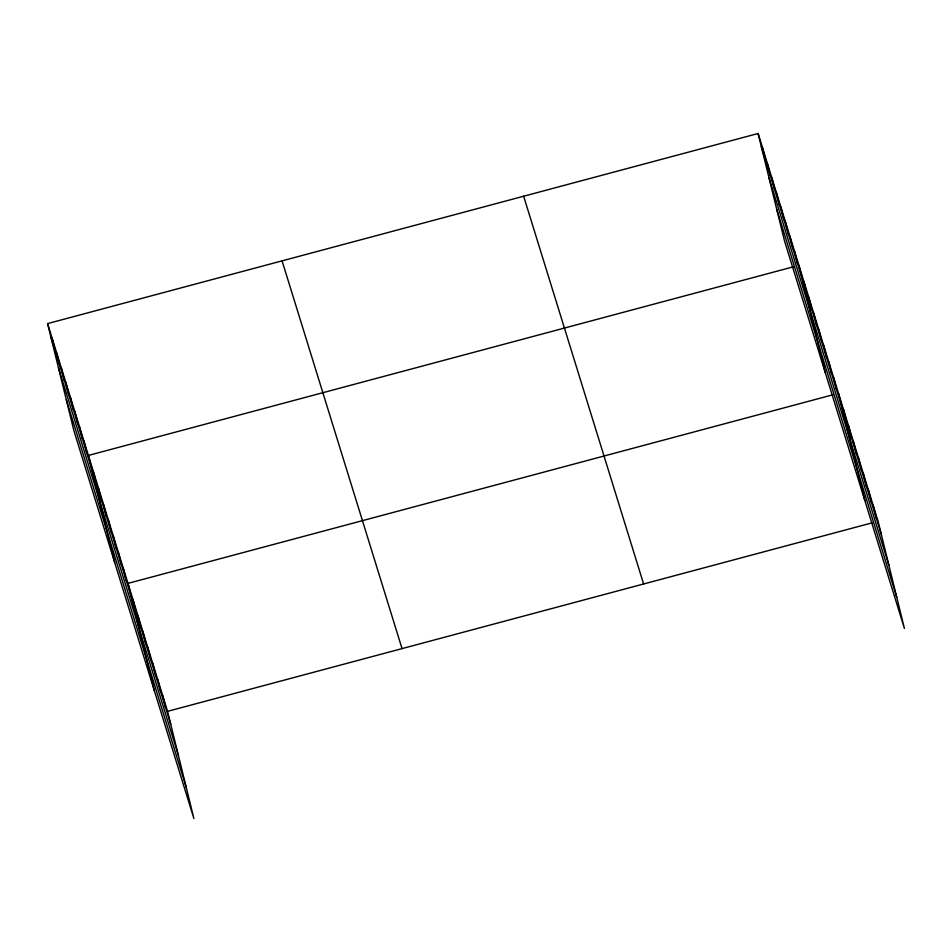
<?xml version="1.0" encoding="UTF-8"?>
<svg xmlns="http://www.w3.org/2000/svg" width="952" height="952" viewBox="0 0 952 952"><rect width="100%" height="100%" fill="white"/><g stroke="black" fill="none" stroke-linecap="round" stroke-linejoin="round"><path stroke-width="1.43" d="M47.6 323.597L167.564 711.346L193.887 818.506L73.923 430.756L47.6 323.597L758.113 133.494L878.077 521.244L904.4 628.403L784.436 240.654L758.113 133.494M793.421 266.798L88.393 455.437L114.704 562.584M833.012 394.759L127.984 583.386L154.295 690.545M167.564 711.346L872.591 522.719M761.291 146.429L881.254 534.179M768.93 177.524L888.894 565.274M776.796 209.559L896.76 597.309M523.648 196.231L643.611 583.981M282.066 260.86L402.041 648.609M50.777 336.532L170.741 724.282M58.417 367.627L178.381 755.376M66.283 399.661L186.247 787.411M873.127 505.25L876.304 518.185M868.188 489.257L871.354 502.192M863.238 473.263L866.415 486.198M858.287 457.269L861.465 470.205M853.337 441.276L856.514 454.211M848.387 425.282L851.564 438.217M843.436 409.289L846.614 422.212M838.486 393.295L864.809 500.443M833.547 377.301L836.713 390.225M828.597 361.308L831.774 374.231M823.647 345.302L826.824 358.238M818.696 329.309L821.873 342.244M813.746 313.315L816.923 326.25M808.795 297.321L811.973 310.257M803.845 281.328L807.022 294.263M798.906 265.334L825.217 372.482M794.373 250.685L797.55 263.621M789.839 236.036L793.016 248.972M785.305 221.388L788.482 234.323M780.771 206.739L783.948 219.674M776.237 192.09L779.414 205.025M771.703 177.441L774.88 190.376M767.181 162.792L770.358 175.727M762.647 148.143L765.824 161.078M162.625 695.353L165.791 708.288M157.675 679.359L160.852 692.294M152.725 663.365L155.902 676.289M147.774 647.372L150.951 660.295M142.824 631.378L146.001 644.302M137.873 615.385L141.051 628.308M132.923 599.379L136.1 612.314M123.034 567.392L126.211 580.327M118.084 551.398L121.261 564.334M113.133 535.405L116.311 548.34M108.183 519.411L111.36 532.346M103.233 503.418L106.41 516.353M98.282 487.424L101.459 500.347M93.344 471.43L96.509 484.354M83.859 440.788L87.037 453.711M79.325 426.139L82.503 439.062M74.791 411.49L77.969 424.413M70.258 396.841L73.435 409.765M65.724 382.192L68.901 395.116M61.202 367.543L64.367 380.479M56.668 352.894L59.845 365.83M52.134 338.246L55.311 351.181"/></g></svg>
